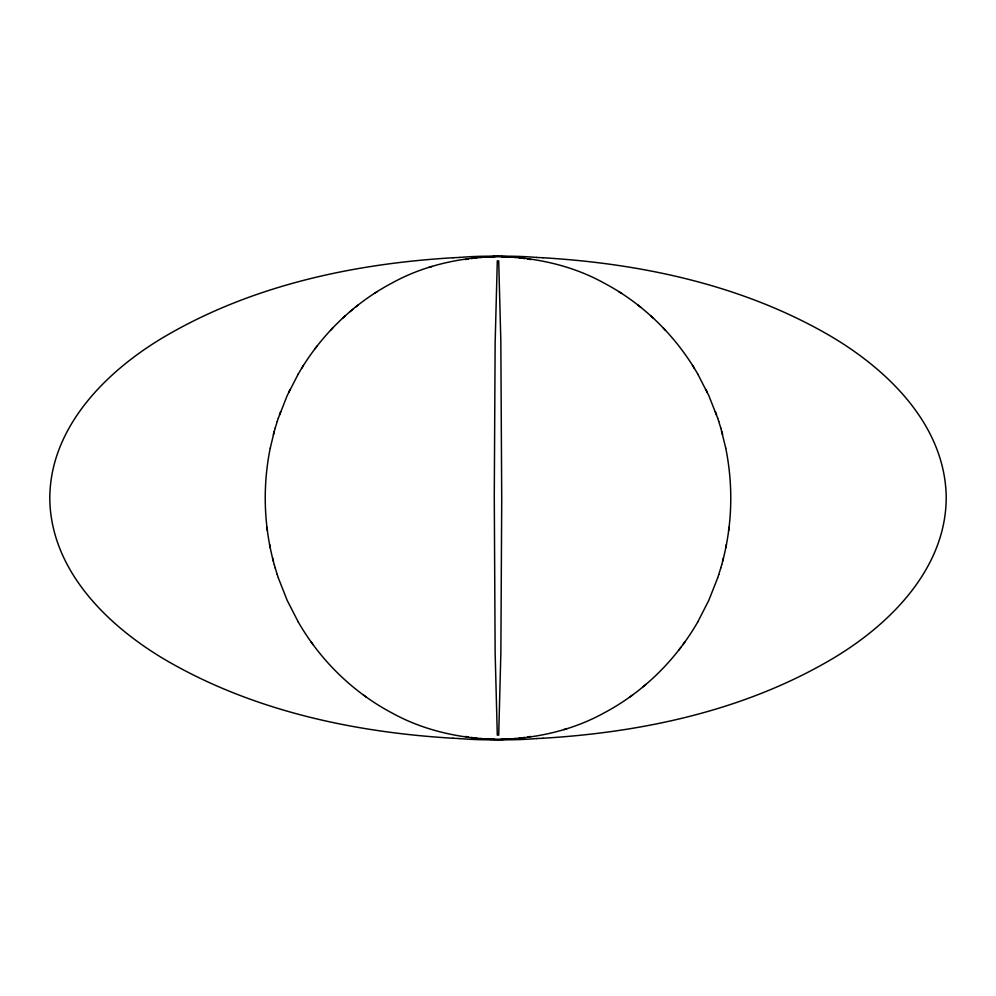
<?xml version="1.0" encoding="UTF-8"?>
<svg xmlns="http://www.w3.org/2000/svg" width="996" height="996" viewBox="0 0 996 996"><rect width="100%" height="100%" fill="white"/><g stroke="black" fill="none" stroke-linecap="round" stroke-linejoin="round"><path stroke-width="1.49" d="M497.303 260.728L495.137 343.234L494.277 496.269L495.137 652.766L497.303 735.272M498.697 735.272L500.864 652.766L501.723 499.731L500.826 340.595L498.697 260.728M721.714 564.67C732.272 526.872 733.566 486.571 725.735 448.138M728.599 530.806L729.022 527.37M270.24 448.138C262.434 486.583 263.766 526.859 274.286 564.67M725.735 547.862L726.408 544.463M270.265 448.138L274.274 431.33M722.61 561.333L723.457 557.984M273.39 434.667L275.22 428.006M720.768 567.994L721.727 564.67M275.232 428.006L277.237 421.408M720.78 567.994L718.739 574.592M277.262 421.408L278.32 418.133M717.655 577.867L718.763 574.592M278.345 418.133L287.147 395.698L298.103 374.284M717.68 577.867L708.828 600.302L697.885 621.716M279.478 414.871L280.648 411.634M288.603 392.561L290.085 389.461M298.115 374.284C320.052 335.951 352.808 303.792 391.876 283.101C435.775 258.761 487.206 253.37 536.533 257.441M697.897 621.716C675.911 660.024 643.192 692.208 604.111 712.899C560.213 737.239 508.794 742.63 459.467 738.559M301.626 368.383L303.431 365.482M682.907 644.649L684.924 641.885M315.134 348.612L317.214 345.911M678.786 650.089L680.866 647.388M330.498 330.348L332.826 327.871M342.5 318.334L345.002 316.031M350.094 311.561L352.696 309.37M643.304 686.63L645.906 684.439M355.311 307.229L357.962 305.125M629.908 696.939L632.647 694.959M374.471 293.359L377.31 291.542M428.94 267.414L432.14 266.418M563.861 729.582L567.06 728.586M465.319 259.545L468.269 259.022M527.731 736.978L530.681 736.455M471.22 258.549L477.146 257.752M524.78 737.451L518.854 738.248M480.122 257.441L495.012 256.57L478.815 257.441M515.878 738.559L500.988 739.43L517.185 738.559M453.105 257.752C352.273 263.766 249.909 285.84 162.348 337.98C105.078 372.28 49.24 428.517 49.8 499.731C51.294 571.405 108.576 626.671 166.643 660.597C253.345 710.833 353.891 732.359 453.105 738.248M542.895 738.248C643.727 732.234 746.091 710.16 833.652 658.02C890.922 623.72 946.76 567.483 946.2 496.269C944.706 424.595 887.424 369.329 829.357 335.403C742.655 285.167 642.109 263.641 542.895 257.752M471.706 257.441L498 256.545L524.294 257.441M524.294 738.559L498 739.455L471.706 738.559M453.068 257.752L459.505 257.441M536.495 738.559L542.932 738.248M459.467 257.441C508.794 253.37 560.225 258.761 604.124 283.101C643.204 303.792 675.935 335.963 697.897 374.284M536.533 738.559C487.206 742.63 435.775 737.239 391.876 712.899C352.796 692.208 320.065 660.037 298.103 621.716M501.324 256.57L515.878 257.441M504.648 256.644L508.01 256.769M487.99 739.231L491.75 739.43M494.676 739.43L480.122 738.559M536.495 257.441L542.932 257.752M453.068 738.248L459.505 738.559M507.599 256.769L517.185 257.441M488.401 739.231L478.815 738.559M518.854 257.752L524.78 258.549M477.146 738.248L471.22 737.451M527.731 259.022L530.681 259.545M465.319 736.455L468.269 736.978M618.69 291.542L621.529 293.359M363.353 694.959L366.092 696.939M638.038 305.125L640.689 307.229M650.998 316.031L653.5 318.334M663.174 327.871L665.502 330.348M311.076 641.885L313.093 644.649M692.569 365.482L694.374 368.383M697.885 374.284L708.853 395.698L717.68 418.133M298.115 621.716L287.147 600.302L278.32 577.867M705.915 389.461L707.397 392.561M715.352 411.634L716.522 414.871M717.655 418.133L718.763 421.408M277.237 574.592L278.345 577.867M718.739 421.408L720.78 428.006M277.262 574.592L275.22 567.994M720.768 428.006L725.76 448.138M274.274 564.67L275.232 567.994M721.714 431.33L722.61 434.667M272.543 557.984L273.39 561.333M269.592 544.463L270.265 547.862M266.978 527.37L267.401 530.806"/></g></svg>
